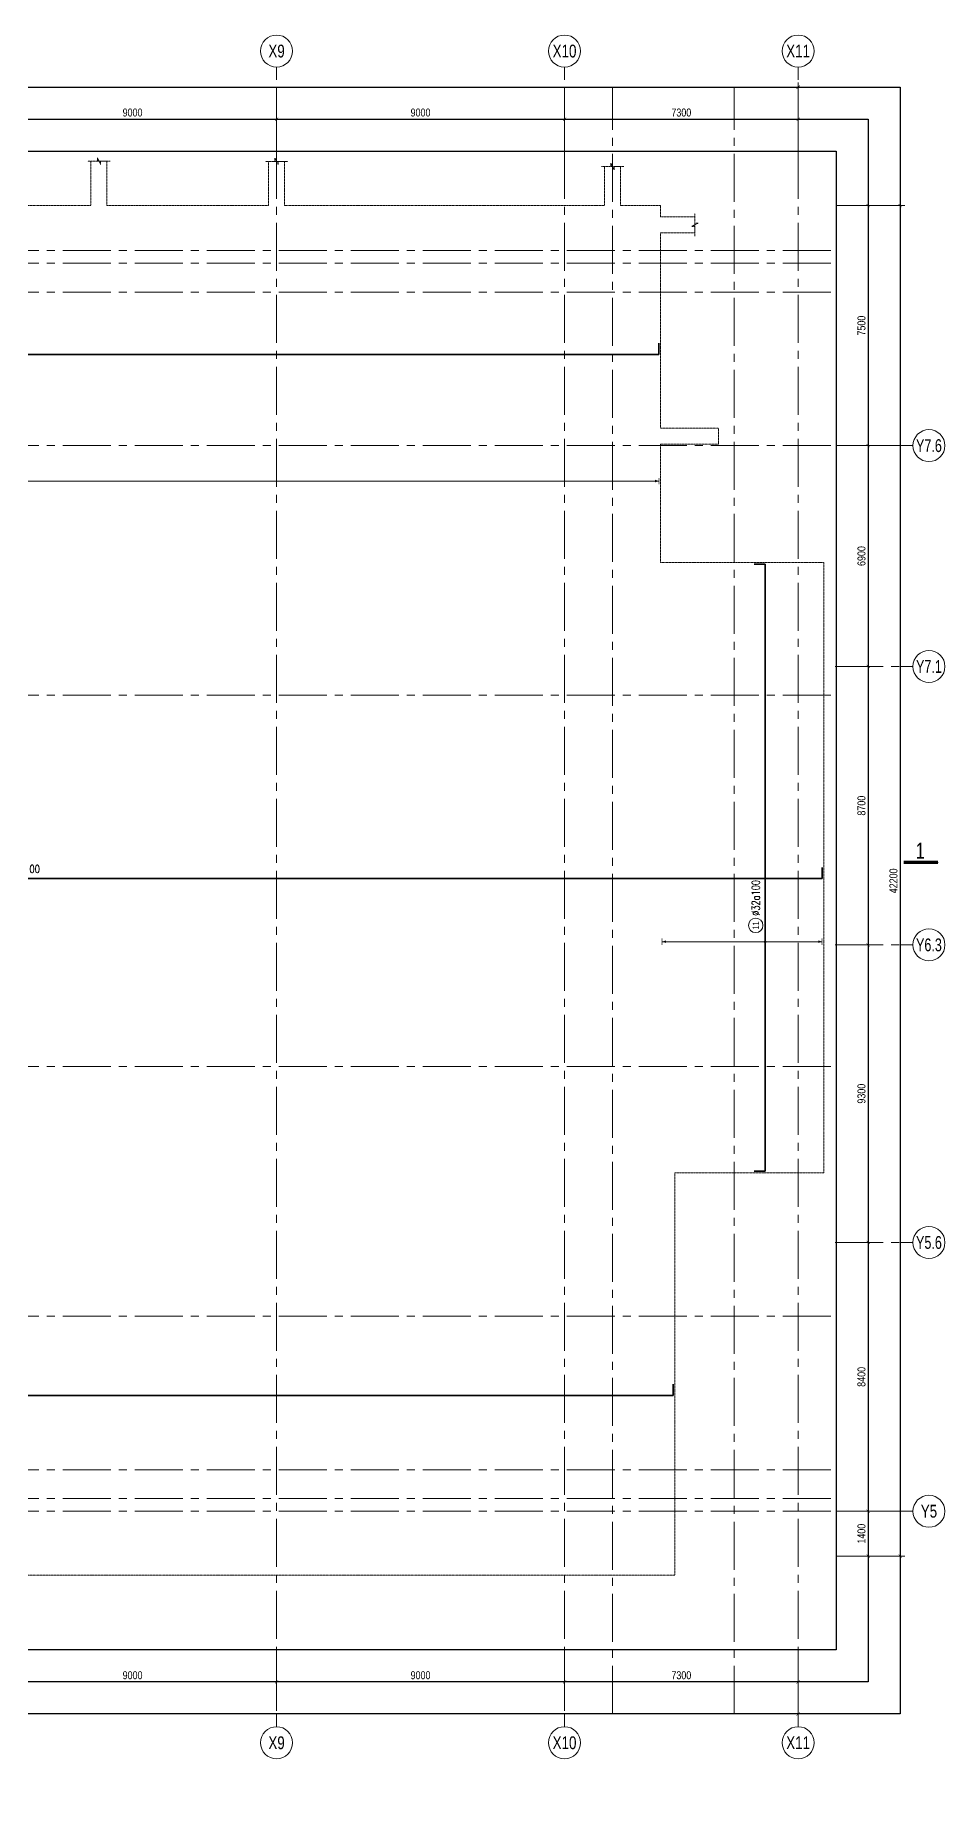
# Model space of a CAD drawing. Header units: millimetres. Extents: x -134772 to 596971, y -129535 to 35703.
# Drawn here: x 122874 to 151311, y -42122 to 12653 of the extents above; entities that cross this region are included whole.
import ezdxf
from ezdxf.enums import TextEntityAlignment as Align

# ---------------------------------------------------------------- set-up
doc = ezdxf.new("R2010")
doc.units = ezdxf.units.MM
doc.header["$MEASUREMENT"] = 0
doc.linetypes.add('HIDDEN', pattern=[0.375, 0.25, -0.125])
doc.linetypes.add('POD_Grid$0$CENTER2', pattern=[1.125, 0.75, -0.125, 0.125, -0.125])
doc.layers.get('Defpoints').update_dxf_attribs({"color": 252})
for name, color, linetype, lineweight in [('NDC_S_ANNO', 7, 'Continuous', 20), ('NDC_S_CONTINUOUS', 3, 'Continuous', 20), ('NDC_S_DIM', 1, 'Continuous', 9), ('NDC_S_ENG TITLE', 3, 'Continuous', 20), ('NDC_S_REBAR', 4, 'Continuous', 35), ('NDC_S_TEXT SYMBOL', 7, 'Continuous', 20), ('NDC_S_VN TEXT', 7, 'Continuous', 9), ('NDC_S_VN TITLE', 6, 'Continuous', 9), ('POD_Grid$0$NDC_S_AXIS', 5, 'POD_Grid$0$CENTER2', 13), ('POD_Grid$0$NDC_S_SYMBOL', 1, 'Continuous', 15), ('POD_Grid$0$NDC_S_TEXT SYMBOL', 7, 'Continuous', 20)]:
    doc.layers.add(name, color=color, linetype=linetype, lineweight=lineweight)
doc.styles.add('ARIAL', font='arial.ttf', dxfattribs={"width": 0.8})
doc.styles.add('NDC_ANNO', font='', dxfattribs={"width": 0.8})
doc.styles.add('NDC_ARIAL', font='arial.ttf', dxfattribs={"width": 0.8})
doc.styles.add('NDC_EN TXT', font='romans.shx', dxfattribs={"width": 0.8})
doc.styles.add('NDC_ROMANS', font='romans.shx', dxfattribs={"width": 0.8})
doc.styles.add('POD_Grid$0$NDC_ANNO', font='', dxfattribs={"width": 0.8})
doc.styles.get('NDC_ANNO').set_extended_font_data('Dotum')
doc.styles.get('POD_Grid$0$NDC_ANNO').set_extended_font_data('Dotum')
doc.dimstyles.new('NDC_1-100', dxfattribs={"dimscale": 100, "dimtxt": 2.5, "dimasz": 1, "dimexe": 1.5, "dimexo": 0, "dimgap": 0.8, "dimtad": 1, "dimdec": 0, "dimdsep": 46, "dimtxsty": 'NDC_ARIAL', "dimblk": 'DIMMARK', "dimcen": 49999.938995, "dimdle": 1.5, "dimclrd": 1, "dimclre": 1, "dimclrt": 3, "dimadec": 0, "dimazin": 0, "dimtfac": 1, "dimtdec": 0, "dimtix": 1, "dimtmove": 2, "dimatfit": 3, "dimfxl": 1, "dimarcsym": 0})

# ---------------------------------------------------------------- blocks, each defined once
blk = doc.blocks.new('*U51')
at = {"layer": 'POD_Grid$0$NDC_S_SYMBOL'}
blk.add_line((0, 5), (0, 9), dxfattribs=at)
blk.add_circle((0, 0), 5, dxfattribs=at)
at = {"layer": 'POD_Grid$0$NDC_S_TEXT SYMBOL', "color": 7, "style": 'POD_Grid$0$NDC_ANNO', "width": 0.8}
blk.add_attdef('GRID', text='', height=4, dxfattribs=at).set_placement((0, 0), align=Align.MIDDLE)
blk = doc.blocks.new('*U52')
at = {"layer": 'POD_Grid$0$NDC_S_SYMBOL'}
blk.add_line((5, 0), (9, 0), dxfattribs=at)
blk.add_circle((0, 0), 5, dxfattribs=at)
at = {"layer": 'POD_Grid$0$NDC_S_TEXT SYMBOL', "color": 7, "style": 'POD_Grid$0$NDC_ANNO', "width": 0.8}
blk.add_attdef('GRID', text='', height=4, rotation=270, dxfattribs=at).set_placement((0, 0), align=Align.MIDDLE)
blk = doc.blocks.new('DIMMARK')
at = {"layer": 'NDC_S_DIM', "color": 1}
blk.add_line((-1.5, 0), (1, 0), dxfattribs=at)
at = {"layer": 'NDC_S_DIM', "color": 2, "const_width": 0.15}
blk.add_lwpolyline([(-0.5, -0.5), (0.5, 0.5)], dxfattribs=at)
blk = doc.blocks.new('*D407')
at = {"layer": 'Defpoints', "color": 0, "transparency": 16777216}
for p in [(51439, 14900), (53439, 14900), (51439, -27300)]:
    blk.add_point(p, dxfattribs=at)
at = {"layer": 'NDC_S_DIM', "color": 1, "lineweight": -2, "transparency": 16777216}
for p, q in [((51439, 14900), (53589, 14900)), ((53439, -27200), (53439, 14800)), ((51439, -27300), (53589, -27300))]:
    blk.add_line(p, q, dxfattribs=at)
at = {"layer": 'NDC_S_DIM', "color": 1, "lineweight": -2, "transparency": 16777216, "xscale": 100, "yscale": 100, "zscale": 100}
for p, rotation in [((53439, 14900), 90), ((53439, -27300), 270)]:
    blk.add_blockref('DIMMARK', p, dxfattribs=dict(at, rotation=rotation))
at = {"layer": 'NDC_S_DIM', "color": 3, "transparency": 16777216, "insert": (53231, -6200), "char_height": 250, "attachment_point": 5, "rotation": 90, "style": 'NDC_ARIAL'}
blk.add_mtext('42200', dxfattribs=at)
blk = doc.blocks.new('*D408')
at = {"layer": 'Defpoints', "color": 0, "transparency": 16777216}
for p in [(51439, -25900), (52439, -25900), (51439, -27300)]:
    blk.add_point(p, dxfattribs=at)
at = {"layer": 'NDC_S_DIM', "color": 1, "lineweight": -2, "transparency": 16777216}
for p, q in [((51439, -25900), (52589, -25900)), ((52439, -27200), (52439, -26000)), ((51439, -27300), (52589, -27300))]:
    blk.add_line(p, q, dxfattribs=at)
at = {"layer": 'NDC_S_DIM', "color": 1, "lineweight": -2, "transparency": 16777216, "xscale": 100, "yscale": 100, "zscale": 100}
for p, rotation in [((52439, -25900), 90), ((52439, -27300), 270)]:
    blk.add_blockref('DIMMARK', p, dxfattribs=dict(at, rotation=rotation))
at = {"layer": 'NDC_S_DIM', "color": 3, "transparency": 16777216, "insert": (52231, -26600), "char_height": 250, "attachment_point": 5, "rotation": 90, "style": 'NDC_ARIAL'}
blk.add_mtext('1400', dxfattribs=at)
blk = doc.blocks.new('*D409')
at = {"layer": 'Defpoints', "color": 0, "transparency": 16777216}
for p in [(51439, -17500), (52439, -17500), (51439, -25900)]:
    blk.add_point(p, dxfattribs=at)
at = {"layer": 'NDC_S_DIM', "color": 1, "lineweight": -2, "transparency": 16777216}
for p, q in [((51439, -17500), (52589, -17500)), ((52439, -25800), (52439, -17600)), ((51439, -25900), (52589, -25900))]:
    blk.add_line(p, q, dxfattribs=at)
at = {"layer": 'NDC_S_DIM', "color": 1, "lineweight": -2, "transparency": 16777216, "xscale": 100, "yscale": 100, "zscale": 100}
for p, rotation in [((52439, -17500), 90), ((52439, -25900), 270)]:
    blk.add_blockref('DIMMARK', p, dxfattribs=dict(at, rotation=rotation))
at = {"layer": 'NDC_S_DIM', "color": 3, "transparency": 16777216, "insert": (52231, -21700), "char_height": 250, "attachment_point": 5, "rotation": 90, "style": 'NDC_ARIAL'}
blk.add_mtext('8400', dxfattribs=at)
blk = doc.blocks.new('*D410')
at = {"layer": 'Defpoints', "color": 0, "transparency": 16777216}
for p in [(51439, -8200), (52439, -8200), (51439, -17500)]:
    blk.add_point(p, dxfattribs=at)
at = {"layer": 'NDC_S_DIM', "color": 1, "lineweight": -2, "transparency": 16777216}
for p, q in [((51439, -8200), (52589, -8200)), ((52439, -17400), (52439, -8300)), ((51439, -17500), (52589, -17500))]:
    blk.add_line(p, q, dxfattribs=at)
at = {"layer": 'NDC_S_DIM', "color": 1, "lineweight": -2, "transparency": 16777216, "xscale": 100, "yscale": 100, "zscale": 100}
for p, rotation in [((52439, -8200), 90), ((52439, -17500), 270)]:
    blk.add_blockref('DIMMARK', p, dxfattribs=dict(at, rotation=rotation))
at = {"layer": 'NDC_S_DIM', "color": 3, "transparency": 16777216, "insert": (52231, -12850), "char_height": 250, "attachment_point": 5, "rotation": 90, "style": 'NDC_ARIAL'}
blk.add_mtext('9300', dxfattribs=at)
blk = doc.blocks.new('*D411')
at = {"layer": 'Defpoints', "color": 0, "transparency": 16777216}
for p in [(51439, 500), (52439, 500), (51439, -8200)]:
    blk.add_point(p, dxfattribs=at)
at = {"layer": 'NDC_S_DIM', "color": 1, "lineweight": -2, "transparency": 16777216}
for p, q in [((51439, 500), (52589, 500)), ((52439, -8100), (52439, 400)), ((51439, -8200), (52589, -8200))]:
    blk.add_line(p, q, dxfattribs=at)
at = {"layer": 'NDC_S_DIM', "color": 1, "lineweight": -2, "transparency": 16777216, "xscale": 100, "yscale": 100, "zscale": 100}
for p, rotation in [((52439, 500), 90), ((52439, -8200), 270)]:
    blk.add_blockref('DIMMARK', p, dxfattribs=dict(at, rotation=rotation))
at = {"layer": 'NDC_S_DIM', "color": 3, "transparency": 16777216, "insert": (52231, -3850), "char_height": 250, "attachment_point": 5, "rotation": 90, "style": 'NDC_ARIAL'}
blk.add_mtext('8700', dxfattribs=at)
blk = doc.blocks.new('*D412')
at = {"layer": 'Defpoints', "color": 0, "transparency": 16777216}
for p in [(51439, 7400), (52439, 7400), (51439, 500)]:
    blk.add_point(p, dxfattribs=at)
at = {"layer": 'NDC_S_DIM', "color": 1, "lineweight": -2, "transparency": 16777216}
for p, q in [((51439, 7400), (52589, 7400)), ((52439, 600), (52439, 7300)), ((51439, 500), (52589, 500))]:
    blk.add_line(p, q, dxfattribs=at)
at = {"layer": 'NDC_S_DIM', "color": 1, "lineweight": -2, "transparency": 16777216, "xscale": 100, "yscale": 100, "zscale": 100}
for p, rotation in [((52439, 7400), 90), ((52439, 500), 270)]:
    blk.add_blockref('DIMMARK', p, dxfattribs=dict(at, rotation=rotation))
at = {"layer": 'NDC_S_DIM', "color": 3, "transparency": 16777216, "insert": (52231, 3950), "char_height": 250, "attachment_point": 5, "rotation": 90, "style": 'NDC_ARIAL'}
blk.add_mtext('6900', dxfattribs=at)
blk = doc.blocks.new('*D413')
at = {"layer": 'Defpoints', "color": 0, "transparency": 16777216}
for p in [(51439, 14900), (52439, 14900), (51439, 7400)]:
    blk.add_point(p, dxfattribs=at)
at = {"layer": 'NDC_S_DIM', "color": 1, "lineweight": -2, "transparency": 16777216}
for p, q in [((51439, 14900), (52589, 14900)), ((52439, 7500), (52439, 14800)), ((51439, 7400), (52589, 7400))]:
    blk.add_line(p, q, dxfattribs=at)
at = {"layer": 'NDC_S_DIM', "color": 1, "lineweight": -2, "transparency": 16777216, "xscale": 100, "yscale": 100, "zscale": 100}
for p, rotation in [((52439, 14900), 90), ((52439, 7400), 270)]:
    blk.add_blockref('DIMMARK', p, dxfattribs=dict(at, rotation=rotation))
at = {"layer": 'NDC_S_DIM', "color": 3, "transparency": 16777216, "insert": (52231, 11150), "char_height": 250, "attachment_point": 5, "rotation": 90, "style": 'NDC_ARIAL'}
blk.add_mtext('7500', dxfattribs=at)
blk = doc.blocks.new('*D391')
at = {"layer": 'Defpoints', "color": 0, "transparency": 16777216}
for p in [(50250, 18600), (-7350, 16600), (50250, 16600)]:
    blk.add_point(p, dxfattribs=at)
at = {"layer": 'NDC_S_DIM', "color": 1, "lineweight": -2, "transparency": 16777216}
for p, q in [((-7350, 16600), (-7350, 18750)), ((50250, 16600), (50250, 18750)), ((-7250, 18600), (50150, 18600))]:
    blk.add_line(p, q, dxfattribs=at)
at = {"layer": 'NDC_S_DIM', "color": 1, "lineweight": -2, "transparency": 16777216, "xscale": 100, "yscale": 100, "zscale": 100, "rotation": 180}
blk.add_blockref('DIMMARK', (-7350, 18600), dxfattribs=at)
at = {"layer": 'NDC_S_DIM', "color": 1, "lineweight": -2, "transparency": 16777216, "xscale": 100, "yscale": 100, "zscale": 100}
blk.add_blockref('DIMMARK', (50250, 18600), dxfattribs=at)
at = {"layer": 'NDC_S_DIM', "color": 3, "transparency": 16777216, "insert": (21450, 18808), "char_height": 250, "attachment_point": 5, "style": 'NDC_ARIAL'}
blk.add_mtext('57600', dxfattribs=at)
blk = doc.blocks.new('*D396')
at = {"layer": 'Defpoints', "color": 0, "transparency": 16777216}
for p in [(33950, 17600), (24950, 16600), (33950, 16600)]:
    blk.add_point(p, dxfattribs=at)
at = {"layer": 'NDC_S_DIM', "color": 1, "lineweight": -2, "transparency": 16777216}
for p, q in [((24950, 16600), (24950, 17750)), ((25050, 17600), (33850, 17600)), ((33950, 16600), (33950, 17750))]:
    blk.add_line(p, q, dxfattribs=at)
at = {"layer": 'NDC_S_DIM', "color": 1, "lineweight": -2, "transparency": 16777216, "xscale": 100, "yscale": 100, "zscale": 100, "rotation": 180}
blk.add_blockref('DIMMARK', (24950, 17600), dxfattribs=at)
at = {"layer": 'NDC_S_DIM', "color": 1, "lineweight": -2, "transparency": 16777216, "xscale": 100, "yscale": 100, "zscale": 100}
blk.add_blockref('DIMMARK', (33950, 17600), dxfattribs=at)
at = {"layer": 'NDC_S_DIM', "color": 3, "transparency": 16777216, "insert": (29450, 17808), "char_height": 250, "attachment_point": 5, "style": 'NDC_ARIAL'}
blk.add_mtext('9000', dxfattribs=at)
blk = doc.blocks.new('*D397')
at = {"layer": 'Defpoints', "color": 0, "transparency": 16777216}
for p in [(42950, 17600), (33950, 16600), (42950, 16600)]:
    blk.add_point(p, dxfattribs=at)
at = {"layer": 'NDC_S_DIM', "color": 1, "lineweight": -2, "transparency": 16777216}
for p, q in [((33950, 16600), (33950, 17750)), ((34050, 17600), (42850, 17600)), ((42950, 16600), (42950, 17750))]:
    blk.add_line(p, q, dxfattribs=at)
at = {"layer": 'NDC_S_DIM', "color": 1, "lineweight": -2, "transparency": 16777216, "xscale": 100, "yscale": 100, "zscale": 100, "rotation": 180}
blk.add_blockref('DIMMARK', (33950, 17600), dxfattribs=at)
at = {"layer": 'NDC_S_DIM', "color": 1, "lineweight": -2, "transparency": 16777216, "xscale": 100, "yscale": 100, "zscale": 100}
blk.add_blockref('DIMMARK', (42950, 17600), dxfattribs=at)
at = {"layer": 'NDC_S_DIM', "color": 3, "transparency": 16777216, "insert": (38450, 17808), "char_height": 250, "attachment_point": 5, "style": 'NDC_ARIAL'}
blk.add_mtext('9000', dxfattribs=at)
blk = doc.blocks.new('*D398')
at = {"layer": 'Defpoints', "color": 0, "transparency": 16777216}
for p in [(50250, 17600), (42950, 16600), (50250, 16600)]:
    blk.add_point(p, dxfattribs=at)
at = {"layer": 'NDC_S_DIM', "color": 1, "lineweight": -2, "transparency": 16777216}
for p, q in [((42950, 16600), (42950, 17750)), ((43050, 17600), (50150, 17600)), ((50250, 16600), (50250, 17750))]:
    blk.add_line(p, q, dxfattribs=at)
at = {"layer": 'NDC_S_DIM', "color": 1, "lineweight": -2, "transparency": 16777216, "xscale": 100, "yscale": 100, "zscale": 100, "rotation": 180}
blk.add_blockref('DIMMARK', (42950, 17600), dxfattribs=at)
at = {"layer": 'NDC_S_DIM', "color": 1, "lineweight": -2, "transparency": 16777216, "xscale": 100, "yscale": 100, "zscale": 100}
blk.add_blockref('DIMMARK', (50250, 17600), dxfattribs=at)
at = {"layer": 'NDC_S_DIM', "color": 3, "transparency": 16777216, "insert": (46600, 17808), "char_height": 250, "attachment_point": 5, "style": 'NDC_ARIAL'}
blk.add_mtext('7300', dxfattribs=at)
blk = doc.blocks.new('*D399')
at = {"layer": 'Defpoints', "color": 0, "transparency": 16777216}
for p in [(-7350, -30233), (50250, -30233), (50250, -32233)]:
    blk.add_point(p, dxfattribs=at)
at = {"layer": 'NDC_S_DIM', "color": 1, "lineweight": -2, "transparency": 16777216}
for p, q in [((-7350, -30233), (-7350, -32383)), ((50250, -30233), (50250, -32383)), ((-7250, -32233), (50150, -32233))]:
    blk.add_line(p, q, dxfattribs=at)
at = {"layer": 'NDC_S_DIM', "color": 1, "lineweight": -2, "transparency": 16777216, "xscale": 100, "yscale": 100, "zscale": 100, "rotation": 180}
blk.add_blockref('DIMMARK', (-7350, -32233), dxfattribs=at)
at = {"layer": 'NDC_S_DIM', "color": 1, "lineweight": -2, "transparency": 16777216, "xscale": 100, "yscale": 100, "zscale": 100}
blk.add_blockref('DIMMARK', (50250, -32233), dxfattribs=at)
at = {"layer": 'NDC_S_DIM', "color": 3, "transparency": 16777216, "insert": (21450, -32025), "char_height": 250, "attachment_point": 5, "style": 'NDC_ARIAL'}
blk.add_mtext('57600', dxfattribs=at)
blk = doc.blocks.new('*D404')
at = {"layer": 'Defpoints', "color": 0, "transparency": 16777216}
for p in [(24950, -30233), (33950, -30233), (33950, -31233)]:
    blk.add_point(p, dxfattribs=at)
at = {"layer": 'NDC_S_DIM', "color": 1, "lineweight": -2, "transparency": 16777216}
for p, q in [((24950, -30233), (24950, -31383)), ((33950, -30233), (33950, -31383)), ((25050, -31233), (33850, -31233))]:
    blk.add_line(p, q, dxfattribs=at)
at = {"layer": 'NDC_S_DIM', "color": 1, "lineweight": -2, "transparency": 16777216, "xscale": 100, "yscale": 100, "zscale": 100, "rotation": 180}
blk.add_blockref('DIMMARK', (24950, -31233), dxfattribs=at)
at = {"layer": 'NDC_S_DIM', "color": 1, "lineweight": -2, "transparency": 16777216, "xscale": 100, "yscale": 100, "zscale": 100}
blk.add_blockref('DIMMARK', (33950, -31233), dxfattribs=at)
at = {"layer": 'NDC_S_DIM', "color": 3, "transparency": 16777216, "insert": (29450, -31025), "char_height": 250, "attachment_point": 5, "style": 'NDC_ARIAL'}
blk.add_mtext('9000', dxfattribs=at)
blk = doc.blocks.new('*D405')
at = {"layer": 'Defpoints', "color": 0, "transparency": 16777216}
for p in [(33950, -30233), (42950, -30233), (42950, -31233)]:
    blk.add_point(p, dxfattribs=at)
at = {"layer": 'NDC_S_DIM', "color": 1, "lineweight": -2, "transparency": 16777216}
for p, q in [((33950, -30233), (33950, -31383)), ((42950, -30233), (42950, -31383)), ((34050, -31233), (42850, -31233))]:
    blk.add_line(p, q, dxfattribs=at)
at = {"layer": 'NDC_S_DIM', "color": 1, "lineweight": -2, "transparency": 16777216, "xscale": 100, "yscale": 100, "zscale": 100, "rotation": 180}
blk.add_blockref('DIMMARK', (33950, -31233), dxfattribs=at)
at = {"layer": 'NDC_S_DIM', "color": 1, "lineweight": -2, "transparency": 16777216, "xscale": 100, "yscale": 100, "zscale": 100}
blk.add_blockref('DIMMARK', (42950, -31233), dxfattribs=at)
at = {"layer": 'NDC_S_DIM', "color": 3, "transparency": 16777216, "insert": (38450, -31025), "char_height": 250, "attachment_point": 5, "style": 'NDC_ARIAL'}
blk.add_mtext('9000', dxfattribs=at)
blk = doc.blocks.new('*D406')
at = {"layer": 'Defpoints', "color": 0, "transparency": 16777216}
for p in [(42950, -30233), (50250, -30233), (50250, -31233)]:
    blk.add_point(p, dxfattribs=at)
at = {"layer": 'NDC_S_DIM', "color": 1, "lineweight": -2, "transparency": 16777216}
for p, q in [((42950, -30233), (42950, -31383)), ((50250, -30233), (50250, -31383)), ((43050, -31233), (50150, -31233))]:
    blk.add_line(p, q, dxfattribs=at)
at = {"layer": 'NDC_S_DIM', "color": 1, "lineweight": -2, "transparency": 16777216, "xscale": 100, "yscale": 100, "zscale": 100, "rotation": 180}
blk.add_blockref('DIMMARK', (42950, -31233), dxfattribs=at)
at = {"layer": 'NDC_S_DIM', "color": 1, "lineweight": -2, "transparency": 16777216, "xscale": 100, "yscale": 100, "zscale": 100}
blk.add_blockref('DIMMARK', (50250, -31233), dxfattribs=at)
at = {"layer": 'NDC_S_DIM', "color": 3, "transparency": 16777216, "insert": (46600, -31025), "char_height": 250, "attachment_point": 5, "style": 'NDC_ARIAL'}
blk.add_mtext('7300', dxfattribs=at)
blk = doc.blocks.new('*U275')
at = {"layer": 'NDC_S_ANNO', "color": 0, "linetype": 'ByBlock', "lineweight": -2}
blk.add_line((-4.36, 0), (1, 0), dxfattribs=at)
at = {"layer": 'NDC_S_ANNO', "ltscale": 0.005, "const_width": 0.5}
blk.add_lwpolyline([(1, 0), (-4.36, 0)], dxfattribs=at)
at = {"layer": 'NDC_S_TEXT SYMBOL', "linetype": 'ByBlock', "lineweight": -2, "style": 'NDC_ANNO', "width": 0.8}
blk.add_attdef('DETAIL', text='', height=2.5, dxfattribs=at).set_placement((-1.05, 1.82), align=Align.MIDDLE_RIGHT)
blk = doc.blocks.new('*U1014')
at = {"ltscale": 500}
for p, q in [((0, 0), (370.78, 0)), ((370.78, 0), (370.78, 3.5))]:
    blk.add_line(p, q, dxfattribs=at)
at = {"layer": 'NDC_S_VN TEXT', "style": 'ARIAL', "width": 0.8}
blk.add_attdef('KHT', text='', height=2, dxfattribs=at).set_placement((2.1, 3), align=Align.MIDDLE_CENTER)
at = {"layer": 'NDC_S_VN TEXT', "color": 3, "style": 'NDC_EN TXT', "width": 0.75}
blk.add_attdef('DKT', (5.1, 1.75), '', height=2.5, dxfattribs=at)
blk = doc.blocks.new('*U1015')
at = {"ltscale": 500}
for p, q in [((0, 0), (252.81, 0)), ((252.81, 0), (252.81, 3.5))]:
    blk.add_line(p, q, dxfattribs=at)
at = {"layer": 'NDC_S_VN TEXT', "style": 'ARIAL', "width": 0.8}
blk.add_attdef('KHT', text='', height=2, dxfattribs=at).set_placement((-5.85, 3), align=Align.MIDDLE_CENTER)
at = {"layer": 'NDC_S_VN TEXT', "color": 3, "style": 'NDC_EN TXT', "width": 0.75}
blk.add_attdef('DKT', (-2.85, 1.75), '', height=2.5, dxfattribs=at)
blk = doc.blocks.new('*U1016')
at = {"ltscale": 500}
for p, q in [((0, 0), (375.28, 0)), ((375.28, 0), (375.28, 3.5))]:
    blk.add_line(p, q, dxfattribs=at)
at = {"layer": 'NDC_S_VN TEXT', "style": 'ARIAL', "width": 0.8}
blk.add_attdef('KHT', text='', height=2, dxfattribs=at).set_placement((2.1, 3), align=Align.MIDDLE_CENTER)
at = {"layer": 'NDC_S_VN TEXT', "color": 3, "style": 'NDC_EN TXT', "width": 0.75}
blk.add_attdef('DKT', (5.1, 1.75), '', height=2.5, dxfattribs=at)
blk = doc.blocks.new('*U1019')
h = blk.add_hatch(color=6)
edge = h.paths.add_edge_path()
edge.add_arc((-2.99, 0), 0.3, 0, 360)
at = {"ltscale": 500}
for p, q in [((-74.69, 0), (-74.69, 3.5)), ((0, 0), (-74.69, 0)), ((0, 0), (115.02, 0)), ((115.02, 0), (115.02, 3.5))]:
    blk.add_line(p, q, dxfattribs=at)
at = {"layer": 'NDC_S_DIM', "color": 8}
for q in [(-2.99, 32.25), (-2.99, -17.75)]:
    blk.add_line((-2.99, 0), q, dxfattribs=at)
for points in [[(-3.99, 32.25, 0.2, 0.2, 0), (-1.99, 32.25, 0, 0, 0)], [(-3.99, -17.75, 0.2, 0.2, 0), (-1.99, -17.75, 0, 0, 0)]]:
    blk.add_lwpolyline(points, format="xyseb", dxfattribs=at)
at = {"layer": 'NDC_S_DIM', "color": 6}
blk.add_circle((-2.99, 0), 0.3, dxfattribs=at)
at = {"layer": 'NDC_S_DIM'}
blk.add_circle((2.1, 3), 2.25, dxfattribs=at)
at = {"layer": 'NDC_S_DIM', "color": 8}
for points in [[(-3.39, 31.05), (-2.99, 32.25), (-2.59, 31.05)], [(-3.39, -16.55), (-2.99, -17.75), (-2.59, -16.55)]]:
    blk.add_solid(points, dxfattribs=at)
at = {"layer": 'NDC_S_VN TEXT', "style": 'ARIAL', "width": 0.8}
blk.add_attdef('KHT', text='', height=2, dxfattribs=at).set_placement((2.1, 3), align=Align.MIDDLE_CENTER)
at = {"layer": 'NDC_S_VN TEXT', "color": 3, "style": 'NDC_EN TXT', "width": 0.75}
blk.add_attdef('DKT', (5.1, 1.75), '', height=2.5, dxfattribs=at)
blk = doc.blocks.new('*U1026')
at = {"layer": 'NDC_S_DIM', "color": 8}
blk.add_line((-2.99, 0), (-2.99, -245.65), dxfattribs=at)
blk.add_lwpolyline([(-3.99, -245.65, 0.2, 0.2, 0), (-1.99, -245.65, 0, 0, 0)], format="xyseb", dxfattribs=at)
blk.add_solid([(-3.39, -244.45), (-2.99, -245.65), (-2.59, -244.45)], dxfattribs=at)
at = {"layer": 'NDC_S_VN TEXT', "style": 'ARIAL', "width": 0.8}
blk.add_attdef('KHT', text='', height=2, dxfattribs=at).set_placement((2.1, 3), align=Align.MIDDLE_CENTER)
at = {"layer": 'NDC_S_VN TEXT', "color": 3, "style": 'NDC_EN TXT', "width": 0.75}
blk.add_attdef('DKT', (5.1, 1.75), '', height=2.5, dxfattribs=at)
blk = doc.blocks.new('luoi truc office')
at = {"layer": 'Defpoints'}
for points in [[(-13226.4, 18600), (53438.9, 18600), (53438.9, -32232.8), (-13226.4, -32232.8)], [(-12226.4, 17600), (52438.9, 17600), (52438.9, -31232.8), (-12226.4, -31232.8)], [(-11226.4, 16600), (51438.9, 16600), (51438.9, -30232.8), (-11226.4, -30232.8)]]:
    blk.add_lwpolyline(points, close=True, dxfattribs=at)
at = {"layer": 'POD_Grid$0$NDC_S_AXIS', "ltscale": 2000}
for p, q in [((33950, -32134.4), (33950, 18600)), ((42950, -32134.4), (42950, 18600)), ((44450, -32232.8), (44450, 18600)), ((48250, -32232.8), (48250, 18600)), ((50250, -32134.4), (50250, 18600)), ((-13226.4, 13500), (51407.7, 13500)), ((-13226.4, 13100), (51407.7, 13100)), ((-13226.4, 12200), (51407.7, 12200)), ((-13226.4, 7400), (53438.9, 7400)), ((51407.7, 500), (53438.9, 500)), ((-13226.4, -400), (51407.7, -400)), ((51407.7, -8200), (53438.9, -8200)), ((-13226.4, -12000), (51407.7, -12000)), ((51407.7, -17500), (53438.9, -17500)), ((-13226.4, -19800), (51407.7, -19800)), ((-13226.4, -24600), (51407.7, -24600)), ((-13226.4, -25500), (51407.7, -25500)), ((-13226.4, -25900), (53438.9, -25900))]:
    blk.add_line(p, q, dxfattribs=at)
at = {"layer": 'POD_Grid$0$NDC_S_AXIS'}
ref = blk.add_blockref('*U51', (33950, 19730.1), dxfattribs=dict(at, xscale=-100, yscale=100, zscale=100, rotation=180))
ref.add_attrib('GRID', 'X9', dxfattribs={"layer": 'POD_Grid$0$NDC_S_TEXT SYMBOL', "color": 7, "height": 400, "style": 'POD_Grid$0$NDC_ANNO', "width": 0.8}).set_placement((33950, 19730.1), align=Align.MIDDLE)
ref = blk.add_blockref('*U51', (42950, 19730.1), dxfattribs=dict(at, xscale=-100, yscale=100, zscale=100, rotation=180))
ref.add_attrib('GRID', 'X10', dxfattribs={"layer": 'POD_Grid$0$NDC_S_TEXT SYMBOL', "color": 7, "height": 400, "style": 'POD_Grid$0$NDC_ANNO', "width": 0.8}).set_placement((42950, 19730.1), align=Align.MIDDLE)
ref = blk.add_blockref('*U51', (50250, 19730.1), dxfattribs=dict(at, xscale=-100, yscale=100, zscale=100, rotation=180))
ref.add_attrib('GRID', 'X11', dxfattribs={"layer": 'POD_Grid$0$NDC_S_TEXT SYMBOL', "color": 7, "height": 400, "style": 'POD_Grid$0$NDC_ANNO', "width": 0.8}).set_placement((50250, 19730.1), align=Align.MIDDLE)
ref = blk.add_blockref('*U52', (54338.9, 7400), dxfattribs=dict(at, xscale=-100, yscale=100, zscale=100))
ref.add_attrib('GRID', 'Y7.6', dxfattribs={"layer": 'POD_Grid$0$NDC_S_TEXT SYMBOL', "color": 7, "height": 400, "style": 'POD_Grid$0$NDC_ANNO', "width": 0.75}).set_placement((54338.9, 7400), align=Align.MIDDLE)
ref = blk.add_blockref('*U52', (54338.9, 500), dxfattribs=dict(at, xscale=-100, yscale=100, zscale=100))
ref.add_attrib('GRID', 'Y7.1', dxfattribs={"layer": 'POD_Grid$0$NDC_S_TEXT SYMBOL', "color": 7, "height": 400, "style": 'POD_Grid$0$NDC_ANNO', "width": 0.75}).set_placement((54338.9, 500), align=Align.MIDDLE)
ref = blk.add_blockref('*U52', (54338.9, -8200), dxfattribs=dict(at, xscale=-100, yscale=100, zscale=100))
ref.add_attrib('GRID', 'Y6.3', dxfattribs={"layer": 'POD_Grid$0$NDC_S_TEXT SYMBOL', "color": 7, "height": 400, "style": 'POD_Grid$0$NDC_ANNO', "width": 0.75}).set_placement((54338.9, -8200), align=Align.MIDDLE)
ref = blk.add_blockref('*U52', (54338.9, -17500), dxfattribs=dict(at, xscale=-100, yscale=100, zscale=100))
ref.add_attrib('GRID', 'Y5.6', dxfattribs={"layer": 'POD_Grid$0$NDC_S_TEXT SYMBOL', "color": 7, "height": 400, "style": 'POD_Grid$0$NDC_ANNO', "width": 0.75}).set_placement((54338.9, -17500), align=Align.MIDDLE)
ref = blk.add_blockref('*U52', (54338.9, -25900), dxfattribs=dict(at, xscale=-100, yscale=100, zscale=100))
ref.add_attrib('GRID', 'Y5', dxfattribs={"layer": 'POD_Grid$0$NDC_S_TEXT SYMBOL', "color": 7, "height": 400, "style": 'POD_Grid$0$NDC_ANNO', "width": 0.8}).set_placement((54338.9, -25900), align=Align.MIDDLE)
at = {"layer": 'POD_Grid$0$NDC_S_AXIS', "xscale": 100, "yscale": 100, "zscale": 100}
for p, values in [((33950, -33132.8), {'GRID': 'X9'}), ((42950, -33132.8), {'GRID': 'X10'}), ((50250, -33132.8), {'GRID': 'X11'})]:
    blk.add_blockref('*U51', p, dxfattribs=at).add_auto_attribs(values)
at = {"layer": 'NDC_S_DIM'}
for base, p1, p2, picture, middle in [((50250, 18600), (-7350, 16600), (50250, 16600), '*D391', (21450, 18807.6)), ((33950, 17600), (24950, 16600), (33950, 16600), '*D396', (29450, 17807.6)), ((42950, 17600), (33950, 16600), (42950, 16600), '*D397', (38450, 17807.6)), ((50250, 17600), (42950, 16600), (50250, 16600), '*D398', (46600, 17807.7)), ((50250, -32232.8), (-7350, -30232.8), (50250, -30232.8), '*D399', (21450, -32025.1)), ((33950, -31232.8), (24950, -30232.8), (33950, -30232.8), '*D404', (29450, -31025.1)), ((42950, -31232.8), (33950, -30232.8), (42950, -30232.8), '*D405', (38450, -31025.1)), ((50250, -31232.8), (42950, -30232.8), (50250, -30232.8), '*D406', (46600, -31025.1))]:
    dim = blk.add_linear_dim(base=base, p1=p1, p2=p2, dimstyle='NDC_1-100', dxfattribs=at)
    dim.commit()
    dim.dimension.update_dxf_attribs({"geometry": picture, "text_midpoint": middle})
for base, p1, p2, picture, middle in [((53438.9, 14900), (51438.9, -27300), (51438.9, 14900), '*D407', (53231.3, -6200)), ((52438.9, 14900), (51438.9, 7400), (51438.9, 14900), '*D413', (52231.3, 11150)), ((52438.9, 7400), (51438.9, 500), (51438.9, 7400), '*D412', (52231.3, 3950)), ((52438.9, 500), (51438.9, -8200), (51438.9, 500), '*D411', (52231.3, -3850)), ((52438.9, -8200), (51438.9, -17500), (51438.9, -8200), '*D410', (52231.2, -12850)), ((52438.9, -17500), (51438.9, -25900), (51438.9, -17500), '*D409', (52231.3, -21700)), ((52438.9, -25900), (51438.9, -27300), (51438.9, -25900), '*D408', (52231.3, -26600))]:
    dim = blk.add_linear_dim(base=base, p1=p1, p2=p2, angle=90, dimstyle='NDC_1-100', dxfattribs=at)
    dim.commit()
    dim.dimension.update_dxf_attribs({"geometry": picture, "text_midpoint": middle})

msp = doc.modelspace()

# ---------------------------------------------------------------- linework, layer by layer
at = {"layer": 'NDC_S_CONTINUOUS', "linetype": 'HIDDEN'}
msp.add_lwpolyline([(121072.1, -35477.1), (142872.1, -35477.1), (142872.1, -22897.4), (147522.1, -22897.4), (147522.1, -3827.1), (142422.1, -3827.1), (142422.1, -127.1), (144235, -127.1), (144235, 372.9), (142422.1, 372.9), (142422.1, 6472.9), (143499.3, 6472.9), (143499.3, 6972.9), (142422.1, 6972.9), (142422.1, 7322.9), (141172.1, 7322.9), (141172.1, 8545.2), (140672.1, 8545.2), (140672.1, 7322.9), (130672.1, 7322.9), (130672.1, 8704.4), (130172.1, 8704.4), (130172.1, 7322.9), (125122.1, 7322.9), (125122.1, 8712.8), (124622.1, 8712.8), (124622.1, 7322.9), (91122.1, 7322.9)], dxfattribs=at)
at = {"layer": 'NDC_S_DIM', "linetype": 'HIDDEN'}
for points in [[(125222.1, 8712.8), (124922.1, 8712.8), (124922.1, 8612.8), (124822.1, 8812.8), (124822.1, 8712.8), (124522.1, 8712.8)], [(130772.1, 8704.4), (130472.1, 8704.4), (130472.1, 8604.4), (130372.1, 8804.4), (130372.1, 8704.4), (130072.1, 8704.4)], [(141272.1, 8545.2), (140972.1, 8545.2), (140972.1, 8445.2), (140872.1, 8645.2), (140872.1, 8545.2), (140572.1, 8545.2)], [(143499.3, 6372.9), (143499.3, 6672.9), (143399.3, 6672.9), (143599.3, 6772.9), (143499.3, 6772.9), (143499.3, 7072.9)]]:
    msp.add_lwpolyline(points, dxfattribs=at)

# ---------------------------------------------------------------- block references
at = {"layer": 'NDC_S_REBAR', "xscale": 100, "yscale": 100, "zscale": 100}
for name, p in [('*U1014', (105293.6, 2675.7)), ('*U1016', (105293.6, -29856.5))]:
    msp.add_blockref(name, p, dxfattribs=at)
at = {"layer": 'NDC_S_REBAR', "xscale": 100, "yscale": 100, "zscale": 100, "rotation": 90}
msp.add_blockref('*U1026', (117807.5, -985.6), dxfattribs=at)
at = {"layer": 'NDC_S_REBAR'}
ref = msp.add_blockref('*U1015', (122191.1, -13706.5), dxfattribs=dict(at, xscale=100, yscale=100, zscale=100))
ref.add_attrib('DKT', '%%c32a100', (121906.5, -13531.5), dxfattribs={"layer": 'NDC_S_VN TEXT', "color": 3, "height": 250, "style": 'NDC_EN TXT', "width": 0.75})
at = {"layer": 'NDC_S_REBAR', "xscale": 100, "yscale": 100, "zscale": 100, "rotation": 90}
msp.add_blockref('*U1019', (145697.1, -15378.8), dxfattribs=at).add_auto_attribs({'KHT': '11', 'DKT': '%%c32a100'})
at = {"layer": 'NDC_S_VN TEXT', "xscale": 200, "yscale": 200, "zscale": 200}
msp.add_blockref('*U275', (150894.8, -13199.8), dxfattribs=at).add_auto_attribs({'DETAIL': '1'})

# ---------------------------------------------------------------- texts
at = {"layer": 'NDC_S_ENG TITLE', "style": 'NDC_ROMANS', "width": 0.8}
msp.add_text('NOTE:', height=400, dxfattribs=at).set_placement((138083.3, -39107.2), align=Align.MIDDLE)
at = {"layer": 'NDC_S_VN TITLE', "style": 'NDC_ARIAL', "width": 0.75}
msp.add_text('%%UGHI CHÚ:', height=400, dxfattribs=at).set_placement((138083.3, -38368.1), align=Align.MIDDLE)

# ---------------------------------------------------------------- next in the draw order: wipeouts: each hides what was drawn before it
at = {"linetype": 'HIDDEN'}
msp.add_wipeout([(136963, -36353.7), (149107.9, -36353.7), (149107.9, -42122.3), (136963, -42122.3)], dxfattribs=at).dxf.layer = 'NDC_S_DIM'

# ---------------------------------------------------------------- next in the draw order: block references
at = {"layer": 'NDC_S_DIM'}
msp.add_blockref('luoi truc office', (96472.1, -7577.1), dxfattribs=at)

doc.saveas('drawing.dxf')
